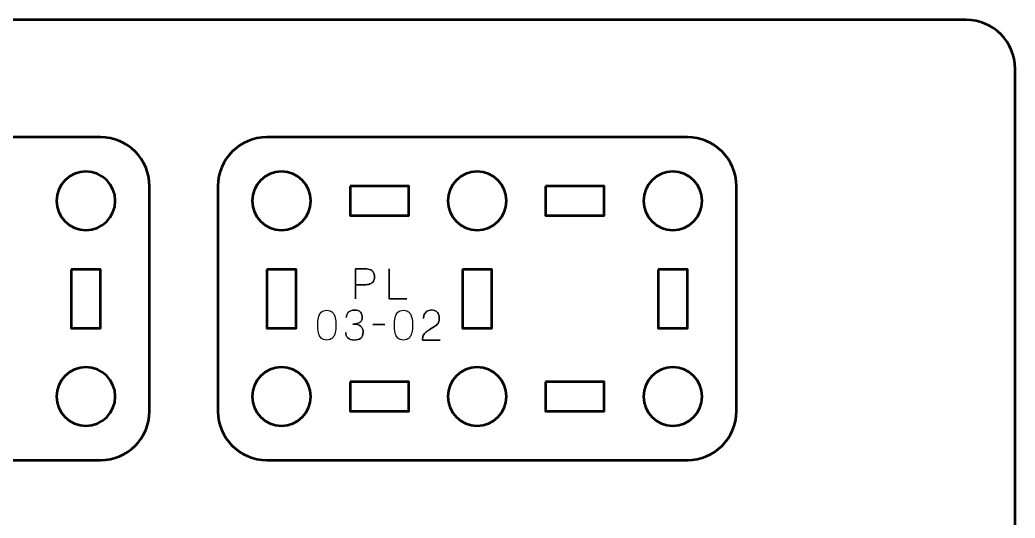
# Model space of a CAD drawing. Header units: centimetres. Extents: x -21 to 0, y -29.7 to 0.
# Drawn here: x -10.18 to 0, y -5.09 to 0 of the extents above; entities that cross this region are included whole.
import ezdxf

# ---------------------------------------------------------------- set-up
doc = ezdxf.new("R2010")
doc.units = ezdxf.units.CM
doc.header["$MEASUREMENT"] = 0
doc.layers.add('Layer 1', color=7, linetype='Continuous')

msp = doc.modelspace()

# ---------------------------------------------------------------- linework, layer by layer
at = {"layer": 'Layer 1', "color": 22, "lineweight": 53}
msp.add_open_spline([(-21.00003, -29.19996), (-21.00003, -29.19996), (-21.00003, -0.49992), (-21.00003, -0.49992), (-21.00003, -0.49992), (-21.00003, -0.22295), (-20.77694, 0.00004), (-20.49994, 0.00004), (-20.49994, 0.00004), (-20.49994, 0.00004), (-0.50008, 0.00004), (-0.50008, 0.00004), (-0.50008, 0.00004), (-0.22294, 0.00004), (0.00002, -0.22295), (0.00002, -0.49992), (0.00002, -0.49992), (0.00002, -0.49992), (0.00002, -29.19996), (0.00002, -29.19996), (0.00002, -29.19996), (0.00002, -29.47696), (-0.22294, -29.70005), (-0.50008, -29.70005), (-0.50008, -29.70005), (-0.50008, -29.70005), (-20.49994, -29.70005), (-20.49994, -29.70005), (-20.49994, -29.70005), (-20.77694, -29.70005), (-21.00003, -29.47696), (-21.00003, -29.19996)], degree=3, knots=[0, 0, 0, 0, 0.125, 0.125, 0.125, 0.125, 0.25, 0.25, 0.25, 0.25, 0.375, 0.375, 0.375, 0.375, 0.5, 0.5, 0.5, 0.5, 0.625, 0.625, 0.625, 0.625, 0.75, 0.75, 0.75, 0.75, 0.875, 0.875, 0.875, 0.875, 1, 1, 1, 1], dxfattribs=at)
at = {"layer": 'Layer 1', "color": 114, "lineweight": 53}
for points in [[(-13.64995, -1.19999), (-13.64995, -1.19999), (-9.35009, -1.19999), (-9.35009, -1.19999), (-9.35009, -1.19999), (-9.07296, -1.19999), (-8.85, -1.42309), (-8.85, -1.70009), (-8.85, -1.70009), (-8.85, -1.70009), (-8.85, -4.00001), (-8.85, -4.00001), (-8.85, -4.00001), (-8.85, -4.27702), (-9.07296, -4.49997), (-9.35009, -4.49997), (-9.35009, -4.49997), (-9.35009, -4.49997), (-13.64995, -4.49997), (-13.64995, -4.49997), (-13.64995, -4.49997), (-13.92695, -4.49997), (-14.15004, -4.27702), (-14.15004, -4.00001), (-14.15004, -4.00001), (-14.15004, -4.00001), (-14.15004, -1.70009), (-14.15004, -1.70009), (-14.15004, -1.70009), (-14.15004, -1.42309), (-13.92695, -1.19999), (-13.64995, -1.19999)], [(-7.64995, -1.19999), (-7.64995, -1.19999), (-3.35009, -1.19999), (-3.35009, -1.19999), (-3.35009, -1.19999), (-3.07296, -1.19999), (-2.85, -1.42309), (-2.85, -1.70009), (-2.85, -1.70009), (-2.85, -1.70009), (-2.85, -4.00001), (-2.85, -4.00001), (-2.85, -4.00001), (-2.85, -4.27702), (-3.07296, -4.49997), (-3.35009, -4.49997), (-3.35009, -4.49997), (-3.35009, -4.49997), (-7.64995, -4.49997), (-7.64995, -4.49997), (-7.64995, -4.49997), (-7.92695, -4.49997), (-8.15004, -4.27702), (-8.15004, -4.00001), (-8.15004, -4.00001), (-8.15004, -4.00001), (-8.15004, -1.70009), (-8.15004, -1.70009), (-8.15004, -1.70009), (-8.15004, -1.42309), (-7.92695, -1.19999), (-7.64995, -1.19999)]]:
    msp.add_open_spline(points, degree=3, knots=[0, 0, 0, 0, 0.125, 0.125, 0.125, 0.125, 0.25, 0.25, 0.25, 0.25, 0.375, 0.375, 0.375, 0.375, 0.5, 0.5, 0.5, 0.5, 0.625, 0.625, 0.625, 0.625, 0.75, 0.75, 0.75, 0.75, 0.875, 0.875, 0.875, 0.875, 1, 1, 1, 1], dxfattribs=at)
at = {"layer": 'Layer 1', "lineweight": 53}
for points in [[(-9.20003, -1.85002), (-9.20003, -2.01579), (-9.33435, -2.15002), (-9.50002, -2.15002), (-9.50002, -2.15002), (-9.66565, -2.15002), (-9.80002, -2.01579), (-9.80002, -1.85002), (-9.80002, -1.85002), (-9.80002, -1.68436), (-9.66565, -1.55002), (-9.50002, -1.55002), (-9.50002, -1.55002), (-9.33435, -1.55002), (-9.20003, -1.68436), (-9.20003, -1.85002)], [(-7.20001, -1.85002), (-7.20001, -2.01579), (-7.33424, -2.15002), (-7.50002, -2.15002), (-7.50002, -2.15002), (-7.66568, -2.15002), (-7.80002, -2.01579), (-7.80002, -1.85002), (-7.80002, -1.85002), (-7.80002, -1.68436), (-7.66568, -1.55002), (-7.50002, -1.55002), (-7.50002, -1.55002), (-7.33424, -1.55002), (-7.20001, -1.68436), (-7.20001, -1.85002)], [(-5.19995, -1.85002), (-5.19995, -2.01579), (-5.33432, -2.15002), (-5.49995, -2.15002), (-5.49995, -2.15002), (-5.66572, -2.15002), (-5.79995, -2.01579), (-5.79995, -1.85002), (-5.79995, -1.85002), (-5.79995, -1.68436), (-5.66572, -1.55002), (-5.49995, -1.55002), (-5.49995, -1.55002), (-5.33432, -1.55002), (-5.19995, -1.68436), (-5.19995, -1.85002)], [(-3.20003, -1.85002), (-3.20003, -2.01579), (-3.33435, -2.15002), (-3.50002, -2.15002), (-3.50002, -2.15002), (-3.66565, -2.15002), (-3.80002, -2.01579), (-3.80002, -1.85002), (-3.80002, -1.85002), (-3.80002, -1.68436), (-3.66565, -1.55002), (-3.50002, -1.55002), (-3.50002, -1.55002), (-3.33435, -1.55002), (-3.20003, -1.68436), (-3.20003, -1.85002)], [(-6.8, -1.70009), (-6.8, -1.70009), (-6.2, -1.70009), (-6.2, -1.70009), (-6.2, -1.70009), (-6.2, -1.70009), (-6.2, -2.00009), (-6.2, -2.00009), (-6.2, -2.00009), (-6.2, -2.00009), (-6.8, -2.00009), (-6.8, -2.00009), (-6.8, -2.00009), (-6.8, -2.00009), (-6.8, -1.70009), (-6.8, -1.70009)], [(-4.80004, -1.70009), (-4.80004, -1.70009), (-4.20004, -1.70009), (-4.20004, -1.70009), (-4.20004, -1.70009), (-4.20004, -1.70009), (-4.20004, -2.00009), (-4.20004, -2.00009), (-4.20004, -2.00009), (-4.20004, -2.00009), (-4.80004, -2.00009), (-4.80004, -2.00009), (-4.80004, -2.00009), (-4.80004, -2.00009), (-4.80004, -1.70009), (-4.80004, -1.70009)], [(-9.65009, -2.55004), (-9.65009, -2.55004), (-9.35009, -2.55004), (-9.35009, -2.55004), (-9.35009, -2.55004), (-9.35009, -2.55004), (-9.35009, -3.15003), (-9.35009, -3.15003), (-9.35009, -3.15003), (-9.35009, -3.15003), (-9.65009, -3.15003), (-9.65009, -3.15003), (-9.65009, -3.15003), (-9.65009, -3.15003), (-9.65009, -2.55004), (-9.65009, -2.55004)], [(-7.64995, -2.55004), (-7.64995, -2.55004), (-7.34994, -2.55004), (-7.34994, -2.55004), (-7.34994, -2.55004), (-7.34994, -2.55004), (-7.34994, -3.15003), (-7.34994, -3.15003), (-7.34994, -3.15003), (-7.34994, -3.15003), (-7.64995, -3.15003), (-7.64995, -3.15003), (-7.64995, -3.15003), (-7.64995, -3.15003), (-7.64995, -2.55004), (-7.64995, -2.55004)], [(-5.65002, -2.55004), (-5.65002, -2.55004), (-5.35002, -2.55004), (-5.35002, -2.55004), (-5.35002, -2.55004), (-5.35002, -2.55004), (-5.35002, -3.15003), (-5.35002, -3.15003), (-5.35002, -3.15003), (-5.35002, -3.15003), (-5.65002, -3.15003), (-5.65002, -3.15003), (-5.65002, -3.15003), (-5.65002, -3.15003), (-5.65002, -2.55004), (-5.65002, -2.55004)], [(-3.65009, -2.55004), (-3.65009, -2.55004), (-3.35009, -2.55004), (-3.35009, -2.55004), (-3.35009, -2.55004), (-3.35009, -2.55004), (-3.35009, -3.15003), (-3.35009, -3.15003), (-3.35009, -3.15003), (-3.35009, -3.15003), (-3.65009, -3.15003), (-3.65009, -3.15003), (-3.65009, -3.15003), (-3.65009, -3.15003), (-3.65009, -2.55004), (-3.65009, -2.55004)], [(-9.20003, -3.85008), (-9.20003, -4.01571), (-9.33435, -4.15009), (-9.50002, -4.15009), (-9.50002, -4.15009), (-9.66565, -4.15009), (-9.80002, -4.01571), (-9.80002, -3.85008), (-9.80002, -3.85008), (-9.80002, -3.68431), (-9.66565, -3.55008), (-9.50002, -3.55008), (-9.50002, -3.55008), (-9.33435, -3.55008), (-9.20003, -3.68431), (-9.20003, -3.85008)], [(-7.20001, -3.85008), (-7.20001, -4.01571), (-7.33424, -4.15009), (-7.50002, -4.15009), (-7.50002, -4.15009), (-7.66568, -4.15009), (-7.80002, -4.01571), (-7.80002, -3.85008), (-7.80002, -3.85008), (-7.80002, -3.68431), (-7.66568, -3.55008), (-7.50002, -3.55008), (-7.50002, -3.55008), (-7.33424, -3.55008), (-7.20001, -3.68431), (-7.20001, -3.85008)], [(-5.19995, -3.85008), (-5.19995, -4.01571), (-5.33432, -4.15009), (-5.49995, -4.15009), (-5.49995, -4.15009), (-5.66572, -4.15009), (-5.79995, -4.01571), (-5.79995, -3.85008), (-5.79995, -3.85008), (-5.79995, -3.68431), (-5.66572, -3.55008), (-5.49995, -3.55008), (-5.49995, -3.55008), (-5.33432, -3.55008), (-5.19995, -3.68431), (-5.19995, -3.85008)], [(-3.20003, -3.85008), (-3.20003, -4.01571), (-3.33435, -4.15009), (-3.50002, -4.15009), (-3.50002, -4.15009), (-3.66565, -4.15009), (-3.80002, -4.01571), (-3.80002, -3.85008), (-3.80002, -3.85008), (-3.80002, -3.68431), (-3.66565, -3.55008), (-3.50002, -3.55008), (-3.50002, -3.55008), (-3.33435, -3.55008), (-3.20003, -3.68431), (-3.20003, -3.85008)], [(-6.8, -3.70001), (-6.8, -3.70001), (-6.2, -3.70001), (-6.2, -3.70001), (-6.2, -3.70001), (-6.2, -3.70001), (-6.2, -4.00001), (-6.2, -4.00001), (-6.2, -4.00001), (-6.2, -4.00001), (-6.8, -4.00001), (-6.8, -4.00001), (-6.8, -4.00001), (-6.8, -4.00001), (-6.8, -3.70001), (-6.8, -3.70001)], [(-4.80004, -3.70001), (-4.80004, -3.70001), (-4.20004, -3.70001), (-4.20004, -3.70001), (-4.20004, -3.70001), (-4.20004, -3.70001), (-4.20004, -4.00001), (-4.20004, -4.00001), (-4.20004, -4.00001), (-4.20004, -4.00001), (-4.80004, -4.00001), (-4.80004, -4.00001), (-4.80004, -4.00001), (-4.80004, -4.00001), (-4.80004, -3.70001), (-4.80004, -3.70001)]]:
    msp.add_open_spline(points, degree=3, knots=[0, 0, 0, 0, 0.25, 0.25, 0.25, 0.25, 0.5, 0.5, 0.5, 0.5, 0.75, 0.75, 0.75, 0.75, 1, 1, 1, 1], dxfattribs=at)
at = {"layer": 'Layer 1', "color": 40, "lineweight": 30}
for points, knots in [([(-6.74458, -2.85003), (-6.74458, -2.85003), (-6.74458, -2.54482), (-6.74458, -2.54482), (-6.74458, -2.54482), (-6.74458, -2.54482), (-6.64728, -2.54482), (-6.64728, -2.54482), (-6.64728, -2.54482), (-6.62167, -2.5451), (-6.60167, -2.5488), (-6.58748, -2.55596), (-6.58748, -2.55596), (-6.57359, -2.56327), (-6.56378, -2.57279), (-6.55813, -2.58464), (-6.55813, -2.58464), (-6.55263, -2.5965), (-6.5496, -2.6093), (-6.54903, -2.6231), (-6.54903, -2.6231), (-6.54836, -2.63714), (-6.55069, -2.65051), (-6.55619, -2.66317), (-6.55619, -2.66317), (-6.56173, -2.67587), (-6.57122, -2.68635), (-6.58445, -2.69446), (-6.58445, -2.69446), (-6.59796, -2.70261), (-6.61617, -2.70674), (-6.63931, -2.70702), (-6.63931, -2.70702), (-6.63931, -2.70702), (-6.74458, -2.70702), (-6.74458, -2.70702), (-6.74458, -2.70702), (-6.74458, -2.70702), (-6.63931, -2.70702), (-6.63931, -2.70702), (-6.63931, -2.70702), (-6.61655, -2.70674), (-6.59853, -2.70261), (-6.58502, -2.69446), (-6.58502, -2.69446), (-6.57164, -2.68635), (-6.56212, -2.67587), (-6.55648, -2.66317), (-6.55648, -2.66317), (-6.55097, -2.65051), (-6.5485, -2.63714), (-6.54903, -2.6231), (-6.54903, -2.6231), (-6.5496, -2.6093), (-6.55263, -2.5965), (-6.55827, -2.58464), (-6.55827, -2.58464), (-6.56406, -2.57279), (-6.57397, -2.56327), (-6.58791, -2.55596), (-6.58791, -2.55596), (-6.60209, -2.5488), (-6.62195, -2.5451), (-6.64728, -2.54482), (-6.64728, -2.54482), (-6.64728, -2.54482), (-6.74458, -2.54482), (-6.74458, -2.54482), (-6.74458, -2.54482), (-6.74458, -2.54482), (-6.74458, -2.85003), (-6.74458, -2.85003)], [0, 0, 0, 0, 0.05555556, 0.05555556, 0.05555556, 0.05555556, 0.11111111, 0.11111111, 0.11111111, 0.11111111, 0.16666667, 0.16666667, 0.16666667, 0.16666667, 0.22222222, 0.22222222, 0.22222222, 0.22222222, 0.27777778, 0.27777778, 0.27777778, 0.27777778, 0.33333333, 0.33333333, 0.33333333, 0.33333333, 0.38888889, 0.38888889, 0.38888889, 0.38888889, 0.44444444, 0.44444444, 0.44444444, 0.44444444, 0.5, 0.5, 0.5, 0.5, 0.55555556, 0.55555556, 0.55555556, 0.55555556, 0.61111111, 0.61111111, 0.61111111, 0.61111111, 0.66666667, 0.66666667, 0.66666667, 0.66666667, 0.72222222, 0.72222222, 0.72222222, 0.72222222, 0.77777778, 0.77777778, 0.77777778, 0.77777778, 0.83333333, 0.83333333, 0.83333333, 0.83333333, 0.88888889, 0.88888889, 0.88888889, 0.88888889, 0.94444444, 0.94444444, 0.94444444, 0.94444444, 1, 1, 1, 1]), ([(-6.21997, -2.85003), (-6.21997, -2.85003), (-6.39816, -2.85003), (-6.39816, -2.85003), (-6.39816, -2.85003), (-6.39816, -2.85003), (-6.39816, -2.54482), (-6.39816, -2.54482), (-6.39816, -2.54482), (-6.39816, -2.54482), (-6.39816, -2.85003), (-6.39816, -2.85003), (-6.39816, -2.85003), (-6.39816, -2.85003), (-6.21997, -2.85003), (-6.21997, -2.85003)], [0, 0, 0, 0, 0.25, 0.25, 0.25, 0.25, 0.5, 0.5, 0.5, 0.5, 0.75, 0.75, 0.75, 0.75, 1, 1, 1, 1]), ([(-7.03714, -3.27336), (-7.01262, -3.27312), (-6.9936, -3.2662), (-6.98009, -3.25269), (-6.98009, -3.25269), (-6.96672, -3.23921), (-6.95737, -3.22101), (-6.95212, -3.19801), (-6.95212, -3.19801), (-6.94704, -3.17511), (-6.94453, -3.1495), (-6.94481, -3.12096), (-6.94481, -3.12096), (-6.94453, -3.09285), (-6.94704, -3.06723), (-6.95212, -3.0442), (-6.95212, -3.0442), (-6.95737, -3.02148), (-6.96672, -3.00328), (-6.98009, -2.98948), (-6.98009, -2.98948), (-6.9936, -2.97601), (-7.01262, -2.96895), (-7.03714, -2.96856), (-7.03714, -2.96856), (-7.06179, -2.96895), (-7.08084, -2.97601), (-7.09418, -2.98948), (-7.09418, -2.98948), (-7.10769, -3.00328), (-7.11693, -3.02148), (-7.12201, -3.0442), (-7.12201, -3.0442), (-7.12727, -3.06723), (-7.12974, -3.09285), (-7.12935, -3.12096), (-7.12935, -3.12096), (-7.12974, -3.1495), (-7.12727, -3.17511), (-7.12201, -3.19801), (-7.12201, -3.19801), (-7.11693, -3.22101), (-7.10769, -3.23921), (-7.09418, -3.25269), (-7.09418, -3.25269), (-7.08084, -3.2662), (-7.06179, -3.27312), (-7.03714, -3.27336)], [0, 0, 0, 0, 0.08333333, 0.08333333, 0.08333333, 0.08333333, 0.16666667, 0.16666667, 0.16666667, 0.16666667, 0.25, 0.25, 0.25, 0.25, 0.33333333, 0.33333333, 0.33333333, 0.33333333, 0.41666667, 0.41666667, 0.41666667, 0.41666667, 0.5, 0.5, 0.5, 0.5, 0.58333333, 0.58333333, 0.58333333, 0.58333333, 0.66666667, 0.66666667, 0.66666667, 0.66666667, 0.75, 0.75, 0.75, 0.75, 0.83333333, 0.83333333, 0.83333333, 0.83333333, 0.91666667, 0.91666667, 0.91666667, 0.91666667, 1, 1, 1, 1]), ([(-7.03714, -3.27336), (-7.01262, -3.27312), (-6.9936, -3.2662), (-6.98009, -3.25269), (-6.98009, -3.25269), (-6.96672, -3.23921), (-6.95737, -3.22101), (-6.95212, -3.19801), (-6.95212, -3.19801), (-6.94704, -3.17511), (-6.94453, -3.1495), (-6.94481, -3.12096), (-6.94481, -3.12096), (-6.94453, -3.09285), (-6.94704, -3.06723), (-6.95212, -3.0442), (-6.95212, -3.0442), (-6.95737, -3.02148), (-6.96672, -3.00328), (-6.98009, -2.98948), (-6.98009, -2.98948), (-6.9936, -2.97601), (-7.01262, -2.96895), (-7.03714, -2.96856), (-7.03714, -2.96856), (-7.06179, -2.96895), (-7.08084, -2.97601), (-7.09418, -2.98948), (-7.09418, -2.98948), (-7.10769, -3.00328), (-7.11693, -3.02148), (-7.12201, -3.0442), (-7.12201, -3.0442), (-7.12727, -3.06723), (-7.12974, -3.09285), (-7.12935, -3.12096), (-7.12935, -3.12096), (-7.12974, -3.1495), (-7.12727, -3.17511), (-7.12201, -3.19801), (-7.12201, -3.19801), (-7.11693, -3.22101), (-7.10769, -3.23921), (-7.09418, -3.25269), (-7.09418, -3.25269), (-7.08084, -3.2662), (-7.06179, -3.27312), (-7.03714, -3.27336)], [0, 0, 0, 0, 0.08333333, 0.08333333, 0.08333333, 0.08333333, 0.16666667, 0.16666667, 0.16666667, 0.16666667, 0.25, 0.25, 0.25, 0.25, 0.33333333, 0.33333333, 0.33333333, 0.33333333, 0.41666667, 0.41666667, 0.41666667, 0.41666667, 0.5, 0.5, 0.5, 0.5, 0.58333333, 0.58333333, 0.58333333, 0.58333333, 0.66666667, 0.66666667, 0.66666667, 0.66666667, 0.75, 0.75, 0.75, 0.75, 0.83333333, 0.83333333, 0.83333333, 0.83333333, 0.91666667, 0.91666667, 0.91666667, 0.91666667, 1, 1, 1, 1]), ([(-6.8441, -3.19674), (-6.8441, -3.21978), (-6.83637, -3.23823), (-6.82092, -3.25202), (-6.82092, -3.25202), (-6.80578, -3.26606), (-6.78441, -3.27312), (-6.75685, -3.27336), (-6.75685, -3.27336), (-6.72955, -3.2735), (-6.7075, -3.26744), (-6.69085, -3.25519), (-6.69085, -3.25519), (-6.67444, -3.24278), (-6.66605, -3.22281), (-6.66548, -3.19512), (-6.66548, -3.19512), (-6.66548, -3.16714), (-6.67402, -3.14576), (-6.69127, -3.13116), (-6.69127, -3.13116), (-6.70863, -3.11655), (-6.73562, -3.10925), (-6.77216, -3.10911), (-6.77216, -3.10911), (-6.73618, -3.10897), (-6.71082, -3.10237), (-6.69621, -3.08939), (-6.69621, -3.08939), (-6.68175, -3.07644), (-6.67473, -3.05965), (-6.67515, -3.03884), (-6.67515, -3.03884), (-6.67501, -3.01816), (-6.68094, -3.00109), (-6.69279, -2.98744), (-6.69279, -2.98744), (-6.70489, -2.97407), (-6.72514, -2.96705), (-6.75354, -2.96648), (-6.75354, -2.96648), (-6.78222, -2.96719), (-6.80342, -2.97488), (-6.81735, -2.98962), (-6.81735, -2.98962), (-6.8314, -3.00437), (-6.83831, -3.02215), (-6.83817, -3.0431), (-6.83817, -3.0431), (-6.83831, -3.02215), (-6.8314, -3.00437), (-6.81735, -2.98962), (-6.81735, -2.98962), (-6.80342, -2.97488), (-6.78222, -2.96719), (-6.75354, -2.96648), (-6.75354, -2.96648), (-6.72514, -2.96705), (-6.70489, -2.97407), (-6.69279, -2.98744), (-6.69279, -2.98744), (-6.68094, -3.00109), (-6.67501, -3.01816), (-6.67515, -3.03884), (-6.67515, -3.03884), (-6.67473, -3.05965), (-6.68175, -3.07644), (-6.69621, -3.08939), (-6.69621, -3.08939), (-6.71082, -3.10237), (-6.73618, -3.10897), (-6.77216, -3.10911), (-6.77216, -3.10911), (-6.73562, -3.10925), (-6.70863, -3.11655), (-6.69127, -3.13116), (-6.69127, -3.13116), (-6.67402, -3.14576), (-6.66548, -3.16714), (-6.66548, -3.19512), (-6.66548, -3.19512), (-6.66605, -3.22281), (-6.67444, -3.24278), (-6.69085, -3.25519), (-6.69085, -3.25519), (-6.7075, -3.26744), (-6.72955, -3.2735), (-6.75685, -3.27336), (-6.75685, -3.27336), (-6.78441, -3.27312), (-6.80578, -3.26606), (-6.82092, -3.25202), (-6.82092, -3.25202), (-6.83637, -3.23823), (-6.8441, -3.21978), (-6.8441, -3.19674)], [0, 0, 0, 0, 0.04166667, 0.04166667, 0.04166667, 0.04166667, 0.08333333, 0.08333333, 0.08333333, 0.08333333, 0.125, 0.125, 0.125, 0.125, 0.16666667, 0.16666667, 0.16666667, 0.16666667, 0.20833333, 0.20833333, 0.20833333, 0.20833333, 0.25, 0.25, 0.25, 0.25, 0.29166667, 0.29166667, 0.29166667, 0.29166667, 0.33333333, 0.33333333, 0.33333333, 0.33333333, 0.375, 0.375, 0.375, 0.375, 0.41666667, 0.41666667, 0.41666667, 0.41666667, 0.45833333, 0.45833333, 0.45833333, 0.45833333, 0.5, 0.5, 0.5, 0.5, 0.54166667, 0.54166667, 0.54166667, 0.54166667, 0.58333333, 0.58333333, 0.58333333, 0.58333333, 0.625, 0.625, 0.625, 0.625, 0.66666667, 0.66666667, 0.66666667, 0.66666667, 0.70833333, 0.70833333, 0.70833333, 0.70833333, 0.75, 0.75, 0.75, 0.75, 0.79166667, 0.79166667, 0.79166667, 0.79166667, 0.83333333, 0.83333333, 0.83333333, 0.83333333, 0.875, 0.875, 0.875, 0.875, 0.91666667, 0.91666667, 0.91666667, 0.91666667, 0.95833333, 0.95833333, 0.95833333, 0.95833333, 1, 1, 1, 1]), ([(-6.25331, -3.27336), (-6.22879, -3.27312), (-6.20978, -3.2662), (-6.19626, -3.25269), (-6.19626, -3.25269), (-6.18289, -3.23921), (-6.17355, -3.22101), (-6.16829, -3.19801), (-6.16829, -3.19801), (-6.16321, -3.17511), (-6.1607, -3.1495), (-6.16099, -3.12096), (-6.16099, -3.12096), (-6.1607, -3.09285), (-6.16321, -3.06723), (-6.16829, -3.0442), (-6.16829, -3.0442), (-6.17355, -3.02148), (-6.18289, -3.00328), (-6.19626, -2.98948), (-6.19626, -2.98948), (-6.20978, -2.97601), (-6.22879, -2.96895), (-6.25331, -2.96856), (-6.25331, -2.96856), (-6.278, -2.96895), (-6.29702, -2.97601), (-6.31039, -2.98948), (-6.31039, -2.98948), (-6.32386, -3.00328), (-6.33311, -3.02148), (-6.33822, -3.0442), (-6.33822, -3.0442), (-6.34344, -3.06723), (-6.34591, -3.09285), (-6.34552, -3.12096), (-6.34552, -3.12096), (-6.34591, -3.1495), (-6.34344, -3.17511), (-6.33822, -3.19801), (-6.33822, -3.19801), (-6.33311, -3.22101), (-6.32386, -3.23921), (-6.31039, -3.25269), (-6.31039, -3.25269), (-6.29702, -3.2662), (-6.278, -3.27312), (-6.25331, -3.27336)], [0, 0, 0, 0, 0.08333333, 0.08333333, 0.08333333, 0.08333333, 0.16666667, 0.16666667, 0.16666667, 0.16666667, 0.25, 0.25, 0.25, 0.25, 0.33333333, 0.33333333, 0.33333333, 0.33333333, 0.41666667, 0.41666667, 0.41666667, 0.41666667, 0.5, 0.5, 0.5, 0.5, 0.58333333, 0.58333333, 0.58333333, 0.58333333, 0.66666667, 0.66666667, 0.66666667, 0.66666667, 0.75, 0.75, 0.75, 0.75, 0.83333333, 0.83333333, 0.83333333, 0.83333333, 0.91666667, 0.91666667, 0.91666667, 0.91666667, 1, 1, 1, 1]), ([(-6.25331, -3.27336), (-6.22879, -3.27312), (-6.20978, -3.2662), (-6.19626, -3.25269), (-6.19626, -3.25269), (-6.18289, -3.23921), (-6.17355, -3.22101), (-6.16829, -3.19801), (-6.16829, -3.19801), (-6.16321, -3.17511), (-6.1607, -3.1495), (-6.16099, -3.12096), (-6.16099, -3.12096), (-6.1607, -3.09285), (-6.16321, -3.06723), (-6.16829, -3.0442), (-6.16829, -3.0442), (-6.17355, -3.02148), (-6.18289, -3.00328), (-6.19626, -2.98948), (-6.19626, -2.98948), (-6.20978, -2.97601), (-6.22879, -2.96895), (-6.25331, -2.96856), (-6.25331, -2.96856), (-6.278, -2.96895), (-6.29702, -2.97601), (-6.31039, -2.98948), (-6.31039, -2.98948), (-6.32386, -3.00328), (-6.33311, -3.02148), (-6.33822, -3.0442), (-6.33822, -3.0442), (-6.34344, -3.06723), (-6.34591, -3.09285), (-6.34552, -3.12096), (-6.34552, -3.12096), (-6.34591, -3.1495), (-6.34344, -3.17511), (-6.33822, -3.19801), (-6.33822, -3.19801), (-6.33311, -3.22101), (-6.32386, -3.23921), (-6.31039, -3.25269), (-6.31039, -3.25269), (-6.29702, -3.2662), (-6.278, -3.27312), (-6.25331, -3.27336)], [0, 0, 0, 0, 0.08333333, 0.08333333, 0.08333333, 0.08333333, 0.16666667, 0.16666667, 0.16666667, 0.16666667, 0.25, 0.25, 0.25, 0.25, 0.33333333, 0.33333333, 0.33333333, 0.33333333, 0.41666667, 0.41666667, 0.41666667, 0.41666667, 0.5, 0.5, 0.5, 0.5, 0.58333333, 0.58333333, 0.58333333, 0.58333333, 0.66666667, 0.66666667, 0.66666667, 0.66666667, 0.75, 0.75, 0.75, 0.75, 0.83333333, 0.83333333, 0.83333333, 0.83333333, 0.91666667, 0.91666667, 0.91666667, 0.91666667, 1, 1, 1, 1]), ([(-5.87862, -3.27336), (-5.87862, -3.27336), (-6.06027, -3.27336), (-6.06027, -3.27336), (-6.06027, -3.27336), (-6.0597, -3.25311), (-6.056, -3.23671), (-6.04923, -3.2239), (-6.04923, -3.2239), (-6.04263, -3.21124), (-6.03409, -3.20062), (-6.02361, -3.19208), (-6.02361, -3.19208), (-6.01328, -3.18379), (-6.00195, -3.17568), (-5.98957, -3.16795), (-5.98957, -3.16795), (-5.98957, -3.16795), (-5.91722, -3.11973), (-5.91722, -3.11973), (-5.91722, -3.11973), (-5.90289, -3.10925), (-5.89422, -3.09697), (-5.89118, -3.08322), (-5.89118, -3.08322), (-5.88829, -3.06942), (-5.88705, -3.05538), (-5.88758, -3.04088), (-5.88758, -3.04088), (-5.88744, -3.03111), (-5.88981, -3.02035), (-5.8945, -3.00864), (-5.8945, -3.00864), (-5.8993, -2.99721), (-5.9073, -2.9873), (-5.91859, -2.97876), (-5.91859, -2.97876), (-5.93002, -2.97047), (-5.94562, -2.96606), (-5.96544, -2.96567), (-5.96544, -2.96567), (-5.98559, -2.96606), (-6.00185, -2.97047), (-6.01395, -2.9789), (-6.01395, -2.9789), (-6.02623, -2.98744), (-6.03504, -2.9983), (-6.04041, -3.01143), (-6.04041, -3.01143), (-6.04595, -3.02476), (-6.04856, -3.03855), (-6.04841, -3.05274), (-6.04841, -3.05274), (-6.04856, -3.03855), (-6.04595, -3.02476), (-6.04041, -3.01143), (-6.04041, -3.01143), (-6.03504, -2.9983), (-6.02623, -2.98744), (-6.01395, -2.9789), (-6.01395, -2.9789), (-6.00185, -2.97047), (-5.98559, -2.96606), (-5.96544, -2.96567), (-5.96544, -2.96567), (-5.94562, -2.96606), (-5.93002, -2.97047), (-5.91859, -2.97876), (-5.91859, -2.97876), (-5.9073, -2.9873), (-5.8993, -2.99721), (-5.8945, -3.00864), (-5.8945, -3.00864), (-5.88981, -3.02035), (-5.88744, -3.03111), (-5.88758, -3.04088), (-5.88758, -3.04088), (-5.88705, -3.05538), (-5.88829, -3.06942), (-5.89118, -3.08322), (-5.89118, -3.08322), (-5.89422, -3.09697), (-5.90289, -3.10925), (-5.91722, -3.11973), (-5.91722, -3.11973), (-5.91722, -3.11973), (-5.98957, -3.16795), (-5.98957, -3.16795), (-5.98957, -3.16795), (-6.00195, -3.17568), (-6.01328, -3.18379), (-6.02361, -3.19208), (-6.02361, -3.19208), (-6.03409, -3.20062), (-6.04263, -3.21124), (-6.04923, -3.2239), (-6.04923, -3.2239), (-6.056, -3.23671), (-6.0597, -3.25311), (-6.06027, -3.27336), (-6.06027, -3.27336), (-6.06027, -3.27336), (-5.87862, -3.27336), (-5.87862, -3.27336)], [0, 0, 0, 0, 0.03846154, 0.03846154, 0.03846154, 0.03846154, 0.07692308, 0.07692308, 0.07692308, 0.07692308, 0.11538462, 0.11538462, 0.11538462, 0.11538462, 0.15384615, 0.15384615, 0.15384615, 0.15384615, 0.19230769, 0.19230769, 0.19230769, 0.19230769, 0.23076923, 0.23076923, 0.23076923, 0.23076923, 0.26923077, 0.26923077, 0.26923077, 0.26923077, 0.30769231, 0.30769231, 0.30769231, 0.30769231, 0.34615385, 0.34615385, 0.34615385, 0.34615385, 0.38461538, 0.38461538, 0.38461538, 0.38461538, 0.42307692, 0.42307692, 0.42307692, 0.42307692, 0.46153846, 0.46153846, 0.46153846, 0.46153846, 0.5, 0.5, 0.5, 0.5, 0.53846154, 0.53846154, 0.53846154, 0.53846154, 0.57692308, 0.57692308, 0.57692308, 0.57692308, 0.61538462, 0.61538462, 0.61538462, 0.61538462, 0.65384615, 0.65384615, 0.65384615, 0.65384615, 0.69230769, 0.69230769, 0.69230769, 0.69230769, 0.73076923, 0.73076923, 0.73076923, 0.73076923, 0.76923077, 0.76923077, 0.76923077, 0.76923077, 0.80769231, 0.80769231, 0.80769231, 0.80769231, 0.84615385, 0.84615385, 0.84615385, 0.84615385, 0.88461538, 0.88461538, 0.88461538, 0.88461538, 0.92307692, 0.92307692, 0.92307692, 0.92307692, 0.96153846, 0.96153846, 0.96153846, 0.96153846, 1, 1, 1, 1]), ([(-6.56544, -3.1138), (-6.56544, -3.1138), (-6.44226, -3.1138), (-6.44226, -3.1138), (-6.44226, -3.1138), (-6.44226, -3.1138), (-6.56544, -3.1138), (-6.56544, -3.1138)], [0, 0, 0, 0, 0.5, 0.5, 0.5, 0.5, 1, 1, 1, 1])]:
    msp.add_open_spline(points, degree=3, knots=knots, dxfattribs=at)

doc.saveas('drawing.dxf')
